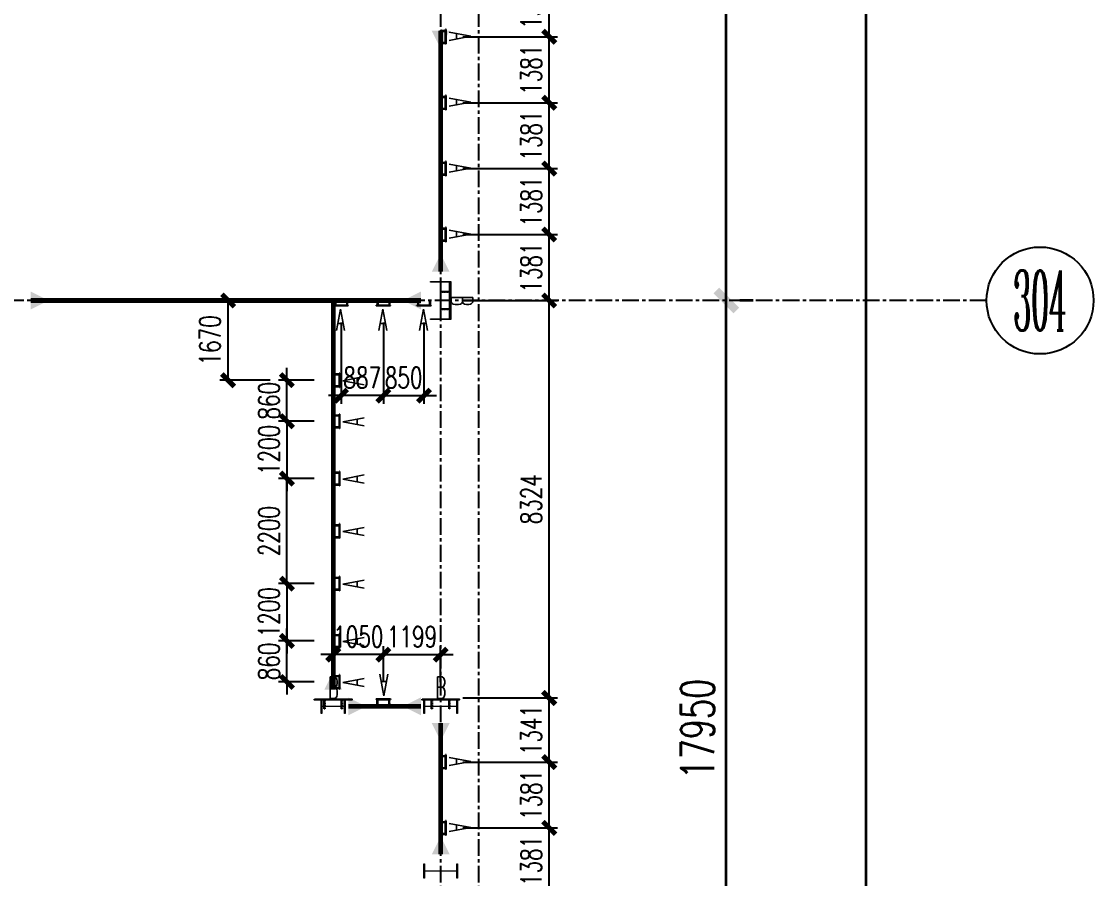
# Model space of a CAD drawing. Extents: x 782294 to 1727252, y -631030 to 17645.
# Drawn here: x 1427354 to 1449804, y -545575 to -527625 of the extents above; entities that cross this region are included whole.
import ezdxf
from ezdxf.enums import TextEntityAlignment as Align

# ---------------------------------------------------------------- set-up
doc = ezdxf.new("R2010")
doc.units = 0
doc.linetypes.add('__DASH', pattern=[0.35, 0.25, -0.1])
doc.linetypes.add('CENTER', pattern=[2, 1.25, -0.25, 0.25, -0.25])
doc.layers.get('Defpoints').update_dxf_attribs({"color": 210})
for name, color, linetype in [('!ZN1-标注-173', 173, 'Continuous'), ('!ZN3-铝板幕墙-3', 3, 'Continuous'), ('!ZN5-钢材投影-40', 40, 'Continuous'), ('!ZN5-钢材断面-2', 2, 'Continuous'), ('30预埋件', 30, 'Continuous'), ('3符号', 3, 'Continuous'), ('A-WINDOW', 140, 'Continuous'), ('DIM', 173, 'Continuous'), ('DOTE', 1, 'CENTER')]:
    doc.layers.add(name, color=color, linetype=linetype)
for name, color, linetype, lineweight in [('S-bea', 40, 'Continuous', 0), ('S-col', 2, 'Continuous', 0), ('梁', 4, 'Continuous', 18), ('砼柱', 2, 'Continuous', 35), ('细线', 11, 'Continuous', 9)]:
    doc.layers.add(name, color=color, linetype=linetype, lineweight=lineweight)
doc.styles.add('_TCH_AXIS', font='COMPLEX', dxfattribs={"bigfont": 'GBCBIG'})
doc.styles.add('DHTEXT-1', font='romans.shx', dxfattribs={"width": 0.7, "bigfont": 'chinese.shx'})
doc.dimstyles.new('ZN175', dxfattribs={"dimscale": 175, "dimtxt": 2.5, "dimasz": 1.5, "dimexe": 1, "dimexo": 2, "dimgap": 0.9, "dimtad": 1, "dimdec": 0, "dimdsep": 46, "dimtxsty": 'DHTEXT-1', "dimblk": 'ARCHTICK', "dimcen": 2.5, "dimclrd": 173, "dimclre": 173, "dimclrt": 7, "dimazin": 2, "dimtfac": 1, "dimtdec": 0, "dimtix": 1, "dimtmove": 2, "dimatfit": 3, "dimfxl": 0, "dimtolj": 1, "dimtzin": 0, "dimarcsym": 0})
doc.dimstyles.new('ZN280', dxfattribs={"dimscale": 280, "dimtxt": 2.5, "dimasz": 1.5, "dimexe": 1, "dimexo": 2, "dimgap": 0.9, "dimtad": 1, "dimdec": 0, "dimdsep": 46, "dimtxsty": 'DHTEXT-1', "dimblk": 'ARCHTICK', "dimcen": 2.5, "dimclrd": 173, "dimclre": 173, "dimclrt": 7, "dimazin": 2, "dimtfac": 1, "dimtdec": 0, "dimtix": 1, "dimtmove": 2, "dimatfit": 3, "dimfxl": 0, "dimarcsym": 0})

# ---------------------------------------------------------------- blocks, each defined once
blk = doc.blocks.new('20250902091300')
at = {"layer": '细线', "ltscale": 30}
h = blk.add_hatch(color=8, dxfattribs=at)
h.dxf.hatch_style = 1
h.paths.add_polyline_path([(-131, 109), (-131, 121), (-119, 121)])
h = blk.add_hatch(color=8, dxfattribs=at)
h.dxf.hatch_style = 1
h.paths.add_polyline_path([(-131, 34), (-131, 22), (-119, 22)])
h = blk.add_hatch(color=8, dxfattribs=at)
h.dxf.hatch_style = 1
h.paths.add_polyline_path([(131, 109), (131, 121), (119, 121)])
h = blk.add_hatch(color=8, dxfattribs=at)
h.dxf.hatch_style = 1
h.paths.add_polyline_path([(131, 34), (131, 22), (119, 22)])
at = {"layer": '!ZN5-钢材断面-2'}
for p, q in [((-150, 22), (150, 22)), ((-150, 10), (-150, 22)), ((-150, 10), (150, 10)), ((-131, 121), (-131, 22)), ((-119, 121), (-119, 22)), ((119, 121), (119, 22)), ((131, 121), (131, 22)), ((150, 10), (150, 22))]:
    blk.add_line(p, q, dxfattribs=at)
at = {"ltscale": 30}
for points in [[(-131, 109), (-131, 121), (-119, 121)], [(-131, 34), (-131, 22), (-119, 22)], [(131, 109), (131, 121), (119, 121)], [(131, 34), (131, 22), (119, 22)]]:
    blk.add_lwpolyline(points, close=True, dxfattribs=at)
blk = doc.blocks.new('20250903081440')
at = {"ltscale": 50, "rotation": 180}
blk.add_blockref('20250902091300', (0, 10), dxfattribs=at)
at = {"layer": '30预埋件', "style": 'DHTEXT-1', "text_generation_flag": 6, "width": 0.55}
blk.add_attdef('B', (-105, 65), '', height=450, rotation=180, dxfattribs=at)
blk = doc.blocks.new('20250903103553')
at = {"layer": '!ZN5-钢材投影-40', "ltscale": 0.3}
blk.add_lwpolyline([(388, -50), (-388, -50), (-388, -38), (388, -38)], close=True, dxfattribs=at)
at = {"layer": '!ZN5-钢材断面-2', "linetype": '__DASH', "ltscale": 100}
for points in [[(-176, -38), (-188, -38), (-188, 151), (-176, 151)], [(188, -38), (176, -38), (176, 151), (188, 151)]]:
    blk.add_lwpolyline(points, close=True, dxfattribs=at)
blk = doc.blocks.new('20250903111337')
at = {"layer": 'DIM', "ltscale": 30, "rotation": 89.99999999999999}
blk.add_blockref('20250903103553', (-50, 0), dxfattribs=at)
at = {"layer": '30预埋件', "style": 'DHTEXT-1', "text_generation_flag": 6, "width": 0.55}
blk.add_attdef('B', (15, 105), '', height=450, rotation=90, dxfattribs=at)
blk = doc.blocks.new('20250903102904')
at = {"ltscale": 1750, "rotation": 270}
for p in [(184115, 59373), (184115, 57992), (184115, 56612), (184115, 55231), (184115, 44185), (184115, 42804)]:
    blk.add_blockref('20250903081440', p, dxfattribs=at).add_auto_attribs({'B': 'A'})
at = {"ltscale": 500}
blk.add_blockref('20250903111337', (184205, 53850), dxfattribs=at).add_auto_attribs({'B': 'B'})
at = {"ltscale": 1750}
ref = blk.add_blockref('20250903081440', (181914, 53735), dxfattribs=dict(at, xscale=-1, rotation=180))
ref.add_attrib('B', 'A', (181808, 53220), dxfattribs={"layer": '30预埋件', "height": 450, "rotation": 180, "style": 'DHTEXT-1', "text_generation_flag": 6, "width": 0.55})
ref = blk.add_blockref('20250903081440', (182800, 53735), dxfattribs=dict(at, xscale=-1, rotation=180))
ref.add_attrib('B', 'A', (182695, 53220), dxfattribs={"layer": '30预埋件', "height": 450, "rotation": 180, "style": 'DHTEXT-1', "text_generation_flag": 6, "width": 0.55})
ref = blk.add_blockref('20250903081440', (183650, 53735), dxfattribs=dict(at, xscale=-1, rotation=180))
ref.add_attrib('B', 'A', (183545, 53220), dxfattribs={"layer": '30预埋件', "height": 450, "rotation": 180, "style": 'DHTEXT-1', "text_generation_flag": 6, "width": 0.55})
ref = blk.add_blockref('20250903081440', (181883, 52180), dxfattribs=dict(at, xscale=-1, rotation=270))
ref.add_attrib('B', 'A', (182398, 52075), dxfattribs={"layer": '30预埋件', "height": 450, "rotation": 270, "style": 'DHTEXT-1', "text_generation_flag": 6, "width": 0.55})
ref = blk.add_blockref('20250903081440', (181883, 51320), dxfattribs=dict(at, xscale=-1, rotation=270))
ref.add_attrib('B', 'A', (182398, 51215), dxfattribs={"layer": '30预埋件', "height": 450, "rotation": 270, "style": 'DHTEXT-1', "text_generation_flag": 6, "width": 0.55})
ref = blk.add_blockref('20250903081440', (181883, 50121), dxfattribs=dict(at, xscale=-1, rotation=270))
ref.add_attrib('B', 'A', (182398, 50015), dxfattribs={"layer": '30预埋件', "height": 450, "rotation": 270, "style": 'DHTEXT-1', "text_generation_flag": 6, "width": 0.55})
ref = blk.add_blockref('20250903081440', (181883, 49020), dxfattribs=dict(at, xscale=-1, rotation=270))
ref.add_attrib('B', 'A', (182398, 48915), dxfattribs={"layer": '30预埋件', "height": 450, "rotation": 270, "style": 'DHTEXT-1', "text_generation_flag": 6, "width": 0.55})
ref = blk.add_blockref('20250903081440', (181883, 47920), dxfattribs=dict(at, xscale=-1, rotation=270))
ref.add_attrib('B', 'A', (182398, 47815), dxfattribs={"layer": '30预埋件', "height": 450, "rotation": 270, "style": 'DHTEXT-1', "text_generation_flag": 6, "width": 0.55})
ref = blk.add_blockref('20250903081440', (181883, 46720), dxfattribs=dict(at, xscale=-1, rotation=270))
ref.add_attrib('B', 'A', (182398, 46615), dxfattribs={"layer": '30预埋件', "height": 450, "rotation": 270, "style": 'DHTEXT-1', "text_generation_flag": 6, "width": 0.55})
at = {"ltscale": 500, "rotation": 90}
for p in [(181749, 45500), (183999, 45500)]:
    blk.add_blockref('20250903111337', p, dxfattribs=at).add_auto_attribs({'B': 'B'})
at = {"ltscale": 1750}
ref = blk.add_blockref('20250903081440', (181883, 45860), dxfattribs=dict(at, xscale=-1, rotation=270))
ref.add_attrib('B', 'A', (182398, 45755), dxfattribs={"layer": '30预埋件', "height": 450, "rotation": 270, "style": 'DHTEXT-1', "text_generation_flag": 6, "width": 0.55})
ref = blk.add_blockref('20250903081440', (182800, 45506), dxfattribs=dict(at, xscale=-1))
ref.add_attrib('B', 'A', (182905, 46021), dxfattribs={"layer": '30预埋件', "height": 450, "style": 'DHTEXT-1', "text_generation_flag": 6, "width": 0.55})
blk = doc.blocks.new('_ArchTick')
at = {"color": 0, "linetype": 'ByBlock', "const_width": 0.4}
blk.add_lwpolyline([(-0.5, -0.5), (0.5, 0.5)], dxfattribs=at)
blk = doc.blocks.new('*D1658')
at = {"layer": 'Defpoints', "color": 0, "ltscale": 1750, "transparency": 16777216}
for p in [(1436248, -526565), (1438405, -526565), (1436248, -527945)]:
    blk.add_point(p, dxfattribs=at)
at = {"layer": 'DIM', "color": 173, "linetype": 'ByBlock', "lineweight": -2, "ltscale": 1750, "transparency": 16777216}
for p, q in [((1436598, -526565), (1438580, -526565)), ((1438405, -527945), (1438405, -526565)), ((1436598, -527945), (1438580, -527945))]:
    blk.add_line(p, q, dxfattribs=at)
at = {"layer": 'DIM', "color": 173, "lineweight": -2, "ltscale": 1750, "transparency": 16777216, "xscale": 262.5, "yscale": 262.5, "zscale": 262.5}
for p, rotation in [((1438405, -526565), 90), ((1438405, -527945), 270)]:
    blk.add_blockref('_ArchTick', p, dxfattribs=dict(at, rotation=rotation))
at = {"layer": 'DIM', "color": 7, "ltscale": 1750, "transparency": 16777216, "insert": (1438028, -527255), "char_height": 437.5, "attachment_point": 5, "rotation": 90, "style": 'DHTEXT-1'}
blk.add_mtext('\\A1;1381', dxfattribs=at)
blk = doc.blocks.new('*D1675')
at = {"layer": 'Defpoints', "color": 0, "ltscale": 1750, "transparency": 16777216}
for p in [(1436248, -527945), (1438405, -527945), (1436248, -529326)]:
    blk.add_point(p, dxfattribs=at)
at = {"layer": 'DIM', "color": 173, "linetype": 'ByBlock', "lineweight": -2, "ltscale": 1750, "transparency": 16777216}
for p, q in [((1436598, -527945), (1438580, -527945)), ((1438405, -529326), (1438405, -527945)), ((1436598, -529326), (1438580, -529326))]:
    blk.add_line(p, q, dxfattribs=at)
at = {"layer": 'DIM', "color": 173, "lineweight": -2, "ltscale": 1750, "transparency": 16777216, "xscale": 262.5, "yscale": 262.5, "zscale": 262.5}
for p, rotation in [((1438405, -527945), 90), ((1438405, -529326), 270)]:
    blk.add_blockref('_ArchTick', p, dxfattribs=dict(at, rotation=rotation))
at = {"layer": 'DIM', "color": 7, "ltscale": 1750, "transparency": 16777216, "insert": (1438028, -528636), "char_height": 437.5, "attachment_point": 5, "rotation": 90, "style": 'DHTEXT-1'}
blk.add_mtext('\\A1;1381', dxfattribs=at)
blk = doc.blocks.new('*D1676')
at = {"layer": 'Defpoints', "color": 0, "ltscale": 1750, "transparency": 16777216}
for p in [(1436248, -529326), (1438405, -529326), (1436248, -530707)]:
    blk.add_point(p, dxfattribs=at)
at = {"layer": 'DIM', "color": 173, "linetype": 'ByBlock', "lineweight": -2, "ltscale": 1750, "transparency": 16777216}
for p, q in [((1436598, -529326), (1438580, -529326)), ((1438405, -530707), (1438405, -529326)), ((1436598, -530707), (1438580, -530707))]:
    blk.add_line(p, q, dxfattribs=at)
at = {"layer": 'DIM', "color": 173, "lineweight": -2, "ltscale": 1750, "transparency": 16777216, "xscale": 262.5, "yscale": 262.5, "zscale": 262.5}
for p, rotation in [((1438405, -529326), 90), ((1438405, -530707), 270)]:
    blk.add_blockref('_ArchTick', p, dxfattribs=dict(at, rotation=rotation))
at = {"layer": 'DIM', "color": 7, "ltscale": 1750, "transparency": 16777216, "insert": (1438028, -530016), "char_height": 437.5, "attachment_point": 5, "rotation": 90, "style": 'DHTEXT-1'}
blk.add_mtext('\\A1;1381', dxfattribs=at)
blk = doc.blocks.new('*D1677')
at = {"layer": 'Defpoints', "color": 0, "ltscale": 1750, "transparency": 16777216}
for p in [(1436248, -530707), (1438405, -530707), (1436248, -532088)]:
    blk.add_point(p, dxfattribs=at)
at = {"layer": 'DIM', "color": 173, "linetype": 'ByBlock', "lineweight": -2, "ltscale": 1750, "transparency": 16777216}
for p, q in [((1436598, -530707), (1438580, -530707)), ((1438405, -532088), (1438405, -530707)), ((1436598, -532088), (1438580, -532088))]:
    blk.add_line(p, q, dxfattribs=at)
at = {"layer": 'DIM', "color": 173, "lineweight": -2, "ltscale": 1750, "transparency": 16777216, "xscale": 262.5, "yscale": 262.5, "zscale": 262.5}
for p, rotation in [((1438405, -530707), 90), ((1438405, -532088), 270)]:
    blk.add_blockref('_ArchTick', p, dxfattribs=dict(at, rotation=rotation))
at = {"layer": 'DIM', "color": 7, "ltscale": 1750, "transparency": 16777216, "insert": (1438028, -531397), "char_height": 437.5, "attachment_point": 5, "rotation": 90, "style": 'DHTEXT-1'}
blk.add_mtext('\\A1;1381', dxfattribs=at)
blk = doc.blocks.new('*D1678')
at = {"layer": 'Defpoints', "color": 0, "ltscale": 1750, "transparency": 16777216}
for p in [(1436248, -532088), (1438405, -532088), (1436248, -533468)]:
    blk.add_point(p, dxfattribs=at)
at = {"layer": 'DIM', "color": 173, "linetype": 'ByBlock', "lineweight": -2, "ltscale": 1750, "transparency": 16777216}
for p, q in [((1436598, -532088), (1438580, -532088)), ((1438405, -533468), (1438405, -532088)), ((1436598, -533468), (1438580, -533468))]:
    blk.add_line(p, q, dxfattribs=at)
at = {"layer": 'DIM', "color": 173, "lineweight": -2, "ltscale": 1750, "transparency": 16777216, "xscale": 262.5, "yscale": 262.5, "zscale": 262.5}
for p, rotation in [((1438405, -532088), 90), ((1438405, -533468), 270)]:
    blk.add_blockref('_ArchTick', p, dxfattribs=dict(at, rotation=rotation))
at = {"layer": 'DIM', "color": 7, "ltscale": 1750, "transparency": 16777216, "insert": (1438028, -532778), "char_height": 437.5, "attachment_point": 5, "rotation": 90, "style": 'DHTEXT-1'}
blk.add_mtext('\\A1;1381', dxfattribs=at)
blk = doc.blocks.new('*D1679')
at = {"layer": 'Defpoints', "color": 0, "ltscale": 1750, "transparency": 16777216}
for p in [(1436248, -533468), (1438405, -533468), (1436248, -541793)]:
    blk.add_point(p, dxfattribs=at)
at = {"layer": 'DIM', "color": 173, "linetype": 'ByBlock', "lineweight": -2, "ltscale": 1750, "transparency": 16777216}
for p, q in [((1436598, -533468), (1438580, -533468)), ((1438405, -541793), (1438405, -533468)), ((1436598, -541793), (1438580, -541793))]:
    blk.add_line(p, q, dxfattribs=at)
at = {"layer": 'DIM', "color": 173, "lineweight": -2, "ltscale": 1750, "transparency": 16777216, "xscale": 262.5, "yscale": 262.5, "zscale": 262.5}
for p, rotation in [((1438405, -533468), 90), ((1438405, -541793), 270)]:
    blk.add_blockref('_ArchTick', p, dxfattribs=dict(at, rotation=rotation))
at = {"layer": 'DIM', "color": 7, "ltscale": 1750, "transparency": 16777216, "insert": (1438028, -537631), "char_height": 437.5, "attachment_point": 5, "rotation": 90, "style": 'DHTEXT-1'}
blk.add_mtext('\\A1;8324', dxfattribs=at)
blk = doc.blocks.new('*D1680')
at = {"layer": 'Defpoints', "color": 0, "ltscale": 1750, "transparency": 16777216}
for p in [(1436248, -541793), (1438405, -541793), (1436248, -543134)]:
    blk.add_point(p, dxfattribs=at)
at = {"layer": 'DIM', "color": 173, "linetype": 'ByBlock', "lineweight": -2, "ltscale": 1750, "transparency": 16777216}
for p, q in [((1436598, -541793), (1438580, -541793)), ((1438405, -543134), (1438405, -541793)), ((1436598, -543134), (1438580, -543134))]:
    blk.add_line(p, q, dxfattribs=at)
at = {"layer": 'DIM', "color": 173, "lineweight": -2, "ltscale": 1750, "transparency": 16777216, "xscale": 262.5, "yscale": 262.5, "zscale": 262.5}
for p, rotation in [((1438405, -541793), 90), ((1438405, -543134), 270)]:
    blk.add_blockref('_ArchTick', p, dxfattribs=dict(at, rotation=rotation))
at = {"layer": 'DIM', "color": 7, "ltscale": 1750, "transparency": 16777216, "insert": (1438028, -542463), "char_height": 437.5, "attachment_point": 5, "rotation": 90, "style": 'DHTEXT-1'}
blk.add_mtext('\\A1;1341', dxfattribs=at)
blk = doc.blocks.new('*D1681')
at = {"layer": 'Defpoints', "color": 0, "ltscale": 1750, "transparency": 16777216}
for p in [(1436248, -543134), (1438405, -543134), (1436248, -544515)]:
    blk.add_point(p, dxfattribs=at)
at = {"layer": 'DIM', "color": 173, "linetype": 'ByBlock', "lineweight": -2, "ltscale": 1750, "transparency": 16777216}
for p, q in [((1436598, -543134), (1438580, -543134)), ((1438405, -544515), (1438405, -543134)), ((1436598, -544515), (1438580, -544515))]:
    blk.add_line(p, q, dxfattribs=at)
at = {"layer": 'DIM', "color": 173, "lineweight": -2, "ltscale": 1750, "transparency": 16777216, "xscale": 262.5, "yscale": 262.5, "zscale": 262.5}
for p, rotation in [((1438405, -543134), 90), ((1438405, -544515), 270)]:
    blk.add_blockref('_ArchTick', p, dxfattribs=dict(at, rotation=rotation))
at = {"layer": 'DIM', "color": 7, "ltscale": 1750, "transparency": 16777216, "insert": (1438028, -543824), "char_height": 437.5, "attachment_point": 5, "rotation": 90, "style": 'DHTEXT-1'}
blk.add_mtext('\\A1;1381', dxfattribs=at)
blk = doc.blocks.new('*D1682')
at = {"layer": 'Defpoints', "color": 0, "ltscale": 1750, "transparency": 16777216}
for p in [(1436248, -544515), (1438405, -544515), (1436248, -545895)]:
    blk.add_point(p, dxfattribs=at)
at = {"layer": 'DIM', "color": 173, "linetype": 'ByBlock', "lineweight": -2, "ltscale": 1750, "transparency": 16777216}
for p, q in [((1436598, -544515), (1438580, -544515)), ((1438405, -545895), (1438405, -544515)), ((1436598, -545895), (1438580, -545895))]:
    blk.add_line(p, q, dxfattribs=at)
at = {"layer": 'DIM', "color": 173, "lineweight": -2, "ltscale": 1750, "transparency": 16777216, "xscale": 262.5, "yscale": 262.5, "zscale": 262.5}
for p, rotation in [((1438405, -544515), 90), ((1438405, -545895), 270)]:
    blk.add_blockref('_ArchTick', p, dxfattribs=dict(at, rotation=rotation))
at = {"layer": 'DIM', "color": 7, "ltscale": 1750, "transparency": 16777216, "insert": (1438028, -545205), "char_height": 437.5, "attachment_point": 5, "rotation": 90, "style": 'DHTEXT-1'}
blk.add_mtext('\\A1;1381', dxfattribs=at)
blk = doc.blocks.new('*D256')
at = {"layer": 'Defpoints', "color": 0, "ltscale": 1750, "transparency": 16777216}
for p in [(1434933, -533583), (1435783, -533583), (1435783, -535461)]:
    blk.add_point(p, dxfattribs=at)
at = {"layer": 'DIM', "color": 173, "linetype": 'ByBlock', "lineweight": -2, "ltscale": 1750, "transparency": 16777216}
for p, q in [((1434933, -533933), (1434933, -535636)), ((1435783, -533933), (1435783, -535636)), ((1434933, -535461), (1434671, -535461)), ((1434933, -535461), (1435783, -535461)), ((1435783, -535461), (1436045, -535461))]:
    blk.add_line(p, q, dxfattribs=at)
at = {"layer": 'DIM', "color": 173, "lineweight": -2, "ltscale": 1750, "transparency": 16777216, "xscale": 262.5, "yscale": 262.5, "zscale": 262.5}
blk.add_blockref('_ArchTick', (1434933, -535461), dxfattribs=at)
at = {"layer": 'DIM', "color": 173, "lineweight": -2, "ltscale": 1750, "transparency": 16777216, "xscale": 262.5, "yscale": 262.5, "zscale": 262.5, "rotation": 180}
blk.add_blockref('_ArchTick', (1435783, -535461), dxfattribs=at)
at = {"layer": 'DIM', "color": 7, "ltscale": 1750, "transparency": 16777216, "insert": (1435358, -535084), "char_height": 437.5, "attachment_point": 5, "style": 'DHTEXT-1'}
blk.add_mtext('\\A1;850', dxfattribs=at)
blk = doc.blocks.new('*D298')
at = {"layer": 'Defpoints', "color": 0, "ltscale": 1750, "transparency": 16777216}
for p in [(1436132, -540884), (1434932, -541812), (1436132, -541812)]:
    blk.add_point(p, dxfattribs=at)
at = {"layer": 'DIM', "color": 173, "linetype": 'ByBlock', "lineweight": -2, "ltscale": 1750, "transparency": 16777216}
for p, q in [((1434932, -541462), (1434932, -540709)), ((1436132, -541462), (1436132, -540709)), ((1434932, -540884), (1434670, -540884)), ((1434932, -540884), (1436132, -540884)), ((1436132, -540884), (1436394, -540884))]:
    blk.add_line(p, q, dxfattribs=at)
at = {"layer": 'DIM', "color": 173, "lineweight": -2, "ltscale": 1750, "transparency": 16777216, "xscale": 262.5, "yscale": 262.5, "zscale": 262.5}
blk.add_blockref('_ArchTick', (1434932, -540884), dxfattribs=at)
at = {"layer": 'DIM', "color": 173, "lineweight": -2, "ltscale": 1750, "transparency": 16777216, "xscale": 262.5, "yscale": 262.5, "zscale": 262.5, "rotation": 180}
blk.add_blockref('_ArchTick', (1436132, -540884), dxfattribs=at)
at = {"layer": 'DIM', "color": 7, "ltscale": 1750, "transparency": 16777216, "insert": (1435532, -540508), "char_height": 437.5, "attachment_point": 5, "style": 'DHTEXT-1'}
blk.add_mtext('\\A1;1199', dxfattribs=at)
blk = doc.blocks.new('*D299')
at = {"layer": 'Defpoints', "color": 0, "ltscale": 1750, "transparency": 16777216}
for p in [(1433883, -540884), (1433883, -541812), (1434932, -541812)]:
    blk.add_point(p, dxfattribs=at)
at = {"layer": 'DIM', "color": 173, "linetype": 'ByBlock', "lineweight": -2, "ltscale": 1750, "transparency": 16777216}
for p, q in [((1433883, -541462), (1433883, -540709)), ((1434932, -541462), (1434932, -540709)), ((1433883, -540884), (1433620, -540884)), ((1434932, -540884), (1433883, -540884)), ((1434932, -540884), (1435195, -540884))]:
    blk.add_line(p, q, dxfattribs=at)
at = {"layer": 'DIM', "color": 173, "lineweight": -2, "ltscale": 1750, "transparency": 16777216, "xscale": 262.5, "yscale": 262.5, "zscale": 262.5}
blk.add_blockref('_ArchTick', (1433883, -540884), dxfattribs=at)
at = {"layer": 'DIM', "color": 173, "lineweight": -2, "ltscale": 1750, "transparency": 16777216, "xscale": 262.5, "yscale": 262.5, "zscale": 262.5, "rotation": 180}
blk.add_blockref('_ArchTick', (1434932, -540884), dxfattribs=at)
at = {"layer": 'DIM', "color": 7, "ltscale": 1750, "transparency": 16777216, "insert": (1434408, -540508), "char_height": 437.5, "attachment_point": 5, "style": 'DHTEXT-1'}
blk.add_mtext('\\A1;1050', dxfattribs=at)
blk = doc.blocks.new('*D300')
at = {"layer": 'Defpoints', "color": 0, "ltscale": 1750, "transparency": 16777216}
for p in [(1434046, -533583), (1434933, -533583), (1434046, -535461)]:
    blk.add_point(p, dxfattribs=at)
at = {"layer": 'DIM', "color": 173, "linetype": 'ByBlock', "lineweight": -2, "ltscale": 1750, "transparency": 16777216}
for p, q in [((1434046, -533933), (1434046, -535636)), ((1434933, -533933), (1434933, -535636)), ((1434046, -535461), (1433784, -535461)), ((1434933, -535461), (1434046, -535461)), ((1434933, -535461), (1435196, -535461))]:
    blk.add_line(p, q, dxfattribs=at)
at = {"layer": 'DIM', "color": 173, "lineweight": -2, "ltscale": 1750, "transparency": 16777216, "xscale": 262.5, "yscale": 262.5, "zscale": 262.5}
blk.add_blockref('_ArchTick', (1434046, -535461), dxfattribs=at)
at = {"layer": 'DIM', "color": 173, "lineweight": -2, "ltscale": 1750, "transparency": 16777216, "xscale": 262.5, "yscale": 262.5, "zscale": 262.5, "rotation": 180}
blk.add_blockref('_ArchTick', (1434933, -535461), dxfattribs=at)
at = {"layer": 'DIM', "color": 7, "ltscale": 1750, "transparency": 16777216, "insert": (1434490, -535084), "char_height": 437.5, "attachment_point": 5, "style": 'DHTEXT-1'}
blk.add_mtext('\\A1;887', dxfattribs=at)
blk = doc.blocks.new('*D301')
at = {"layer": 'Defpoints', "color": 0, "ltscale": 1750, "transparency": 16777216}
for p in [(1432913, -540598), (1433836, -540598), (1433836, -541458)]:
    blk.add_point(p, dxfattribs=at)
at = {"layer": 'DIM', "color": 173, "linetype": 'ByBlock', "lineweight": -2, "ltscale": 1750, "transparency": 16777216}
for p, q in [((1432913, -540598), (1432913, -540335)), ((1433486, -540598), (1432738, -540598)), ((1432913, -541458), (1432913, -540598)), ((1433486, -541458), (1432738, -541458)), ((1432913, -541458), (1432913, -541721))]:
    blk.add_line(p, q, dxfattribs=at)
at = {"layer": 'DIM', "color": 173, "lineweight": -2, "ltscale": 1750, "transparency": 16777216, "xscale": 262.5, "yscale": 262.5, "zscale": 262.5}
for p, rotation in [((1432913, -540598), 270), ((1432913, -541458), 90)]:
    blk.add_blockref('_ArchTick', p, dxfattribs=dict(at, rotation=rotation))
at = {"layer": 'DIM', "color": 7, "ltscale": 1750, "transparency": 16777216, "insert": (1432536, -541028), "char_height": 437.5, "attachment_point": 5, "rotation": 90, "style": 'DHTEXT-1'}
blk.add_mtext('\\A1;860', dxfattribs=at)
blk = doc.blocks.new('*D302')
at = {"layer": 'Defpoints', "color": 0, "ltscale": 1750, "transparency": 16777216}
for p in [(1433836, -539398), (1432913, -540598), (1433836, -540598)]:
    blk.add_point(p, dxfattribs=at)
at = {"layer": 'DIM', "color": 173, "linetype": 'ByBlock', "lineweight": -2, "ltscale": 1750, "transparency": 16777216}
for p, q in [((1432913, -539398), (1432913, -539135)), ((1433486, -539398), (1432738, -539398)), ((1432913, -539398), (1432913, -540598)), ((1433486, -540598), (1432738, -540598)), ((1432913, -540598), (1432913, -540860))]:
    blk.add_line(p, q, dxfattribs=at)
at = {"layer": 'DIM', "color": 173, "lineweight": -2, "ltscale": 1750, "transparency": 16777216, "xscale": 262.5, "yscale": 262.5, "zscale": 262.5}
for p, rotation in [((1432913, -539398), 270), ((1432913, -540598), 90)]:
    blk.add_blockref('_ArchTick', p, dxfattribs=dict(at, rotation=rotation))
at = {"layer": 'DIM', "color": 7, "ltscale": 1750, "transparency": 16777216, "insert": (1432536, -539998), "char_height": 437.5, "attachment_point": 5, "rotation": 90, "style": 'DHTEXT-1'}
blk.add_mtext('\\A1;1200', dxfattribs=at)
blk = doc.blocks.new('*D303')
at = {"layer": 'Defpoints', "color": 0, "ltscale": 1750, "transparency": 16777216}
for p in [(1432913, -537198), (1433836, -537198), (1433836, -539398)]:
    blk.add_point(p, dxfattribs=at)
at = {"layer": 'DIM', "color": 173, "linetype": 'ByBlock', "lineweight": -2, "ltscale": 1750, "transparency": 16777216}
for p, q in [((1433486, -537198), (1432738, -537198)), ((1432913, -539398), (1432913, -537198)), ((1433486, -539398), (1432738, -539398))]:
    blk.add_line(p, q, dxfattribs=at)
at = {"layer": 'DIM', "color": 173, "lineweight": -2, "ltscale": 1750, "transparency": 16777216, "xscale": 262.5, "yscale": 262.5, "zscale": 262.5}
for p, rotation in [((1432913, -537198), 90), ((1432913, -539398), 270)]:
    blk.add_blockref('_ArchTick', p, dxfattribs=dict(at, rotation=rotation))
at = {"layer": 'DIM', "color": 7, "ltscale": 1750, "transparency": 16777216, "insert": (1432536, -538298), "char_height": 437.5, "attachment_point": 5, "rotation": 90, "style": 'DHTEXT-1'}
blk.add_mtext('\\A1;2200', dxfattribs=at)
blk = doc.blocks.new('*D304')
at = {"layer": 'Defpoints', "color": 0, "ltscale": 1750, "transparency": 16777216}
for p in [(1433836, -535998), (1432913, -537198), (1433836, -537198)]:
    blk.add_point(p, dxfattribs=at)
at = {"layer": 'DIM', "color": 173, "linetype": 'ByBlock', "lineweight": -2, "ltscale": 1750, "transparency": 16777216}
for p, q in [((1432913, -535998), (1432913, -535735)), ((1433486, -535998), (1432738, -535998)), ((1432913, -535998), (1432913, -537198)), ((1433486, -537198), (1432738, -537198)), ((1432913, -537198), (1432913, -537460))]:
    blk.add_line(p, q, dxfattribs=at)
at = {"layer": 'DIM', "color": 173, "lineweight": -2, "ltscale": 1750, "transparency": 16777216, "xscale": 262.5, "yscale": 262.5, "zscale": 262.5}
for p, rotation in [((1432913, -535998), 270), ((1432913, -537198), 90)]:
    blk.add_blockref('_ArchTick', p, dxfattribs=dict(at, rotation=rotation))
at = {"layer": 'DIM', "color": 7, "ltscale": 1750, "transparency": 16777216, "insert": (1432536, -536598), "char_height": 437.5, "attachment_point": 5, "rotation": 90, "style": 'DHTEXT-1'}
blk.add_mtext('\\A1;1200', dxfattribs=at)
blk = doc.blocks.new('*D305')
at = {"layer": 'Defpoints', "color": 0, "ltscale": 1750, "transparency": 16777216}
for p in [(1432913, -535138), (1433836, -535138), (1433836, -535998)]:
    blk.add_point(p, dxfattribs=at)
at = {"layer": 'DIM', "color": 173, "linetype": 'ByBlock', "lineweight": -2, "ltscale": 1750, "transparency": 16777216}
for p, q in [((1432913, -535138), (1432913, -534876)), ((1433486, -535138), (1432738, -535138)), ((1432913, -535998), (1432913, -535138)), ((1433486, -535998), (1432738, -535998)), ((1432913, -535998), (1432913, -536260))]:
    blk.add_line(p, q, dxfattribs=at)
at = {"layer": 'DIM', "color": 173, "lineweight": -2, "ltscale": 1750, "transparency": 16777216, "xscale": 262.5, "yscale": 262.5, "zscale": 262.5}
for p, rotation in [((1432913, -535138), 270), ((1432913, -535998), 90)]:
    blk.add_blockref('_ArchTick', p, dxfattribs=dict(at, rotation=rotation))
at = {"layer": 'DIM', "color": 7, "ltscale": 1750, "transparency": 16777216, "insert": (1432536, -535568), "char_height": 437.5, "attachment_point": 5, "rotation": 90, "style": 'DHTEXT-1'}
blk.add_mtext('\\A1;860', dxfattribs=at)
blk = doc.blocks.new('卓越-轴号')
blk.add_circle((0, 0), 4)
at = {"color": 0, "style": '_TCH_AXIS', "width": 1.041667, "flags": 8}
blk.add_attdef('A', text='', height=4.48, dxfattribs=at).set_placement((-2, -2.24), (2, -2.24), align=Align.FIT)
blk = doc.blocks.new('*D481')
at = {"layer": 'Defpoints', "color": 0, "ltscale": 2800, "transparency": 16777216}
for p in [(189981, 53850), (189981, 53850), (189981, 35900)]:
    blk.add_point(p, dxfattribs=at)
at = {"layer": 'DIM', "color": 173, "linetype": 'ByBlock', "lineweight": -2, "ltscale": 2800, "transparency": 16777216}
for p, q in [((189981, 35900), (189981, 53850)), ((190541, 53850), (190261, 53850)), ((190541, 35900), (190261, 35900))]:
    blk.add_line(p, q, dxfattribs=at)
at = {"layer": 'DIM', "color": 173, "lineweight": -2, "ltscale": 2800, "transparency": 16777216, "xscale": 420, "yscale": 420, "zscale": 420}
for p, rotation in [((189981, 53850), 90), ((189981, 35900), 270)]:
    blk.add_blockref('_ArchTick', p, dxfattribs=dict(at, rotation=rotation))
at = {"layer": 'DIM', "color": 7, "ltscale": 2800, "transparency": 16777216, "insert": (189379, 44875), "char_height": 700, "attachment_point": 5, "rotation": 90, "style": 'DHTEXT-1'}
blk.add_mtext('17950', dxfattribs=at)
blk = doc.blocks.new('*D482')
at = {"layer": 'Defpoints', "color": 0, "ltscale": 2800, "transparency": 16777216}
for p in [(189981, 71800), (189981, 71800), (189981, 53850)]:
    blk.add_point(p, dxfattribs=at)
at = {"layer": 'DIM', "color": 173, "linetype": 'ByBlock', "lineweight": -2, "ltscale": 2800, "transparency": 16777216}
for p, q in [((189981, 53850), (189981, 71800)), ((190541, 71800), (190261, 71800)), ((190541, 53850), (190261, 53850))]:
    blk.add_line(p, q, dxfattribs=at)
at = {"layer": 'DIM', "color": 173, "lineweight": -2, "ltscale": 2800, "transparency": 16777216, "xscale": 420, "yscale": 420, "zscale": 420}
for p, rotation in [((189981, 71800), 90), ((189981, 53850), 270)]:
    blk.add_blockref('_ArchTick', p, dxfattribs=dict(at, rotation=rotation))
at = {"layer": 'DIM', "color": 7, "ltscale": 2800, "transparency": 16777216, "insert": (189379, 62825), "char_height": 700, "attachment_point": 5, "rotation": 90, "style": 'DHTEXT-1'}
blk.add_mtext('17950', dxfattribs=at)
blk = doc.blocks.new('*D483')
at = {"layer": 'Defpoints', "color": 0, "ltscale": 2800, "transparency": 16777216}
for p in [(193324, 71800), (192904, 0), (193324, 0)]:
    blk.add_point(p, dxfattribs=at)
at = {"layer": 'DIM', "color": 173, "linetype": 'ByBlock', "lineweight": -2, "ltscale": 2800, "transparency": 16777216}
for p, q in [((192764, 71800), (192624, 71800)), ((192904, 71800), (192904, 0)), ((192764, 0), (192624, 0))]:
    blk.add_line(p, q, dxfattribs=at)
at = {"layer": 'DIM', "color": 173, "lineweight": -2, "ltscale": 2800, "transparency": 16777216, "xscale": 420, "yscale": 420, "zscale": 420}
for p, rotation in [((192904, 71800), 90), ((192904, 0), 270)]:
    blk.add_blockref('_ArchTick', p, dxfattribs=dict(at, rotation=rotation))
at = {"layer": 'DIM', "color": 7, "ltscale": 2800, "transparency": 16777216, "insert": (192302, 35900), "char_height": 700, "attachment_point": 5, "rotation": 90, "style": 'DHTEXT-1'}
blk.add_mtext('71800', dxfattribs=at)
blk = doc.blocks.new('*D1644')
at = {"layer": '!ZN1-标注-173', "color": 173, "linetype": 'ByBlock', "lineweight": -2, "ltscale": 1750, "transparency": 16777216}
for p, q in [((1432563, -533468), (1431506, -533468)), ((1431681, -535138), (1431681, -533468)), ((1432563, -535138), (1431506, -535138))]:
    blk.add_line(p, q, dxfattribs=at)
at = {"layer": 'Defpoints', "color": 0, "ltscale": 1750, "transparency": 16777216}
for p in [(1431681, -533468), (1432913, -533468), (1432913, -535138)]:
    blk.add_point(p, dxfattribs=at)
at = {"layer": '!ZN1-标注-173', "color": 173, "lineweight": -2, "ltscale": 1750, "transparency": 16777216, "xscale": 262.5, "yscale": 262.5, "zscale": 262.5}
for p, rotation in [((1431681, -533468), 90), ((1431681, -535138), 270)]:
    blk.add_blockref('_ArchTick', p, dxfattribs=dict(at, rotation=rotation))
at = {"layer": '!ZN1-标注-173', "color": 7, "ltscale": 1750, "transparency": 16777216, "insert": (1431304, -534303), "char_height": 437.5, "attachment_point": 5, "rotation": 90, "style": 'DHTEXT-1'}
blk.add_mtext('\\A1;1670', dxfattribs=at)
blk = doc.blocks.new('20250922151808')
at = {"layer": 'S-col'}
blk.add_lwpolyline([(-165069, 621020), (-164639, 621020), (-164639, 621002), (-164848, 621002), (-164848, 620238), (-164639, 620238), (-164639, 620220), (-165069, 620220), (-165069, 620238), (-164860, 620238), (-164860, 621002), (-165069, 621002)], close=True, dxfattribs=at)
blk = doc.blocks.new('20250922151841')
at = {"layer": 'S-col'}
blk.add_lwpolyline([(-195790, 766820), (-195490, 766820), (-195490, 766808), (-195636, 766808), (-195636, 766132), (-195490, 766132), (-195490, 766120), (-195790, 766120), (-195790, 766132), (-195644, 766132), (-195644, 766808), (-195790, 766808)], close=True, dxfattribs=at)
blk = doc.blocks.new('A$Cb80b48e2')
at = {"layer": 'S-bea'}
for points in [[(184000, 59500, 375, 0, 0), (184000, 59125, 375, 0, 0)], [(184000, 54450, 375, 0, 0), (184000, 54825, 375, 0, 0)], [(175415, 53850, 375, 0, 0), (175790, 53850, 375, 0, 0)], [(183585, 53850, 375, 0, 0), (183210, 53850, 375, 0, 0)], [(181750, 45700, 375, 0, 0), (181750, 46075, 375, 0, 0)], [(182065, 45350, 375, 0, 0), (182440, 45350, 375, 0, 0)], [(183585, 45350, 375, 0, 0), (183210, 45350, 375, 0, 0)], [(184000, 45000, 375, 0, 0), (184000, 44625, 375, 0, 0)], [(184000, 42250, 375, 0, 0), (184000, 42625, 375, 0, 0)]]:
    blk.add_lwpolyline(points, format="xyseb", dxfattribs=at)
at = {"layer": 'S-col'}
blk.add_lwpolyline([(181500, 45200), (181500, 45500), (181512, 45500), (181512, 45354), (181988, 45354), (181988, 45500), (182000, 45500), (182000, 45200), (181988, 45200), (181988, 45346), (181512, 45346), (181512, 45200)], close=True, dxfattribs=at)
at = {"layer": '梁', "linetype": 'Continuous', "const_width": 100}
for points in [[(184000, 59500), (184000, 54450)], [(175415, 53850), (183585, 53850)], [(181750, 53850), (181750, 45700)], [(182065, 45350), (183585, 45350)], [(184000, 45000), (184000, 42250)]]:
    blk.add_lwpolyline(points, dxfattribs=at)
at = {"layer": 'A-WINDOW'}
blk.add_blockref('20250922151808', (348854, -566770), dxfattribs=at)
at = {"layer": 'S-col', "rotation": 90}
for p in [(950470, 240990), (950470, 237540)]:
    blk.add_blockref('20250922151841', p, dxfattribs=at)
blk = doc.blocks.new('A$Cd7b80a86')
at = {"layer": 'DOTE', "ltscale": 280}
for p, q in [((184800, -8180), (184800, 84113.6)), ((184000, -8180), (184000, 83777.4)), ((195431, 53850), (-7455.8, 53850))]:
    blk.add_line(p, q, dxfattribs=at)
at = {"layer": '3符号', "color": 7}
ref = blk.add_blockref('卓越-轴号', (196551, 53850), dxfattribs=dict(at, xscale=280, yscale=280, zscale=280))
ref.add_attrib('A', '304', dxfattribs={"layer": '0', "color": 0, "height": 1254.4, "style": '_TCH_AXIS', "width": 0.340909}).set_placement((195991, 53222.8), (197111, 53222.8), align=Align.FIT)
at = {"layer": 'DIM', "ltscale": 2800}
for base, p1, p2, picture, middle in [((189980.8, 71800), (189980.8, 53850), (189980.8, 71800), '*D482', (189378.8, 62825)), ((189980.8, 53850), (189980.8, 35900), (189980.8, 53850), '*D481', (189378.8, 44875))]:
    dim = blk.add_linear_dim(base=base, p1=p1, p2=p2, angle=270, dimstyle='ZN280', dxfattribs=at)
    dim.commit()
    dim.dimension.update_dxf_attribs({"geometry": picture, "text_midpoint": middle})
dim = blk.add_aligned_dim(p1=(193324.3, 71800), p2=(193324.3, 0), distance=-420.1, dimstyle='ZN280', dxfattribs=at)
dim.commit()
dim.dimension.update_dxf_attribs({"geometry": '*D483', "text_midpoint": (192302.2, 35900)})

msp = doc.modelspace()

# ---------------------------------------------------------------- block references
at = {"layer": '!ZN3-铝板幕墙-3', "ltscale": 1750}
msp.add_blockref('A$Cb80b48e2', (1252132.7, -587318.4), dxfattribs=at)
at = {"ltscale": 500}
msp.add_blockref('20250903102904', (1252132.7, -587318.4), dxfattribs=at)
at = {"layer": '砼柱', "ltscale": 500}
msp.add_blockref('A$Cd7b80a86', (1252132.7, -587318.4), dxfattribs=at)

# ---------------------------------------------------------------- dimensions: what is measured, and where the dimension line sits
at = {"layer": '!ZN1-标注-173', "ltscale": 1750}
dim = msp.add_linear_dim(base=(1431680.7, -533468.4), p1=(1432912.6, -535138.4), p2=(1432912.6, -533468.4), angle=90, dimstyle='ZN175', dxfattribs=at)
dim.commit()
dim.dimension.update_dxf_attribs({"geometry": '*D1644', "text_midpoint": (1431304.5, -534303.4)})
at = {"layer": 'DIM', "ltscale": 1750}
for base, p1, p2, picture, middle in [((1438404.7, -526564.6), (1436247.7, -527945.3), (1436247.7, -526564.6), '*D1658', (1438028.5, -527254.9)), ((1438404.7, -527945.3), (1436247.7, -529326.1), (1436247.7, -527945.3), '*D1675', (1438028.5, -528635.7)), ((1438404.7, -529326.1), (1436247.7, -530706.9), (1436247.7, -529326.1), '*D1676', (1438028.5, -530016.5)), ((1438404.7, -530706.9), (1436247.7, -532087.6), (1436247.7, -530706.9), '*D1677', (1438028.5, -531397.3)), ((1438404.7, -532087.6), (1436247.7, -533468.4), (1436247.7, -532087.6), '*D1678', (1438028.5, -532778)), ((1438404.7, -533468.4), (1436247.7, -541792.8), (1436247.7, -533468.4), '*D1679', (1438028.5, -537630.6)), ((1432912.6, -535138.4), (1433835.8, -535998), (1433835.8, -535138.4), '*D305', (1432536.4, -535568.2)), ((1432912.6, -537197.8), (1433835.8, -535998), (1433835.8, -537197.8), '*D304', (1432536.4, -536597.9)), ((1432912.6, -537197.8), (1433835.8, -539398), (1433835.8, -537197.8), '*D303', (1432536.4, -538297.9)), ((1432912.6, -540598), (1433835.8, -539398), (1433835.8, -540598), '*D302', (1432536.4, -539998)), ((1432912.6, -540598), (1433835.8, -541458.4), (1433835.8, -540598), '*D301', (1432536.4, -541028.2)), ((1438404.7, -541792.8), (1436247.7, -543133.8), (1436247.7, -541792.8), '*D1680', (1438028.5, -542463.3)), ((1438404.7, -543133.8), (1436247.7, -544514.6), (1436247.7, -543133.8), '*D1681', (1438028.5, -543824.2)), ((1438404.7, -544514.6), (1436247.7, -545895.3), (1436247.7, -544514.6), '*D1682', (1438028.5, -545204.9))]:
    dim = msp.add_linear_dim(base=base, p1=p1, p2=p2, angle=90, dimstyle='ZN175', dxfattribs=at)
    dim.commit()
    dim.dimension.update_dxf_attribs({"geometry": picture, "text_midpoint": middle})
for base, p1, p2, picture, middle in [((1434046.4, -535460.6), (1434933.1, -533583.4), (1434046.4, -533583.4), '*D300', (1434489.8, -535084.3)), ((1435782.7, -535460.6), (1434933.1, -533583.4), (1435782.7, -533583.4), '*D256', (1435357.9, -535084.3)), ((1433882.7, -540883.9), (1434932.5, -541812.1), (1433882.7, -541812.1), '*D299', (1434407.6, -540507.7)), ((1436131.6, -540883.9), (1434932.5, -541812.1), (1436131.6, -541812.1), '*D298', (1435532, -540507.7))]:
    dim = msp.add_linear_dim(base=base, p1=p1, p2=p2, dimstyle='ZN175', dxfattribs=at)
    dim.commit()
    dim.dimension.update_dxf_attribs({"geometry": picture, "text_midpoint": middle})

doc.saveas('drawing.dxf')
